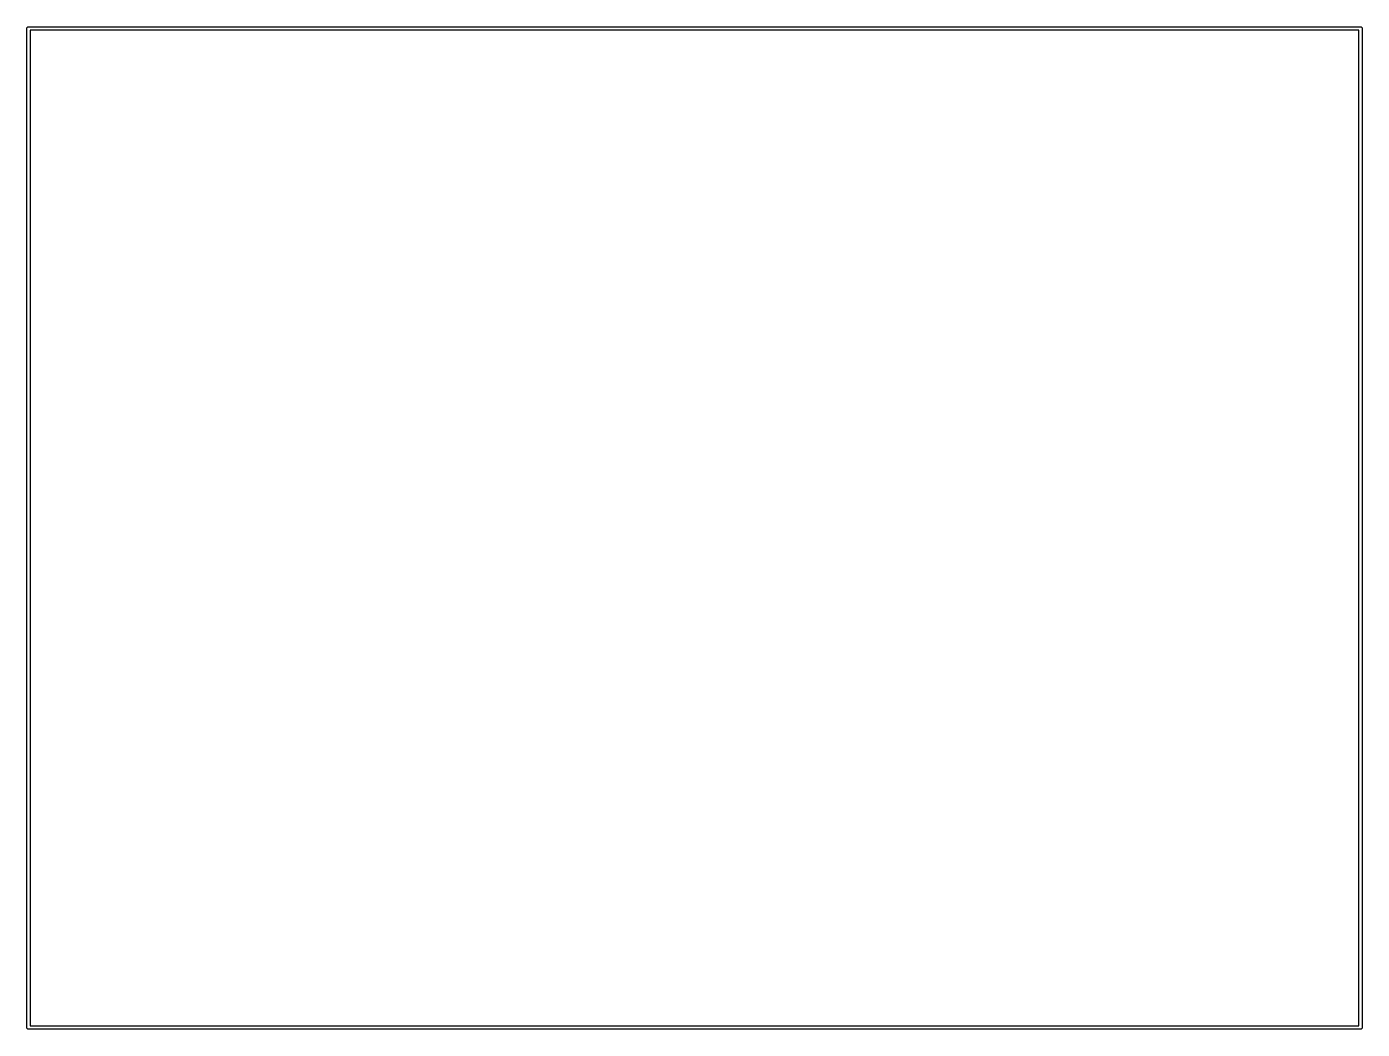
# Model space of a CAD drawing. Extents: x 4.92 to 5.71, y -3.592 to -2.999.
import ezdxf

# ---------------------------------------------------------------- set-up
doc = ezdxf.new("R2010")
doc.units = 0
doc.header["$MEASUREMENT"] = 0
doc.layers.add('BLACK', color=7, linetype='CONTINUOUS')

msp = doc.modelspace()

# ---------------------------------------------------------------- linework, layer by layer
at = {"layer": 'BLACK', "linetype": 'CONTINUOUS'}
for p, q in [((4.92035, -2.99962), (4.92088, -2.99909)), ((4.92088, -2.99909), (4.92126, -2.99902)), ((4.92126, -2.99902), (5.70866, -2.99902)), ((5.70866, -2.99902), (5.70904, -2.99909)), ((5.70904, -2.99909), (5.70957, -2.99962)), ((4.92028, -3), (4.92035, -2.99962)), ((4.92028, -3.59055), (4.92028, -3)), ((4.92224, -3.00098), (4.92224, -3.58957)), ((5.70768, -3.00098), (4.92224, -3.00098)), ((5.70768, -3.58957), (5.70768, -3.00098)), ((5.70957, -2.99962), (5.70965, -3)), ((5.70965, -3), (5.70965, -3.59055)), ((4.92035, -3.59093), (4.92028, -3.59055)), ((4.92088, -3.59146), (4.92035, -3.59093)), ((4.92126, -3.59154), (4.92088, -3.59146)), ((5.70866, -3.59154), (4.92126, -3.59154)), ((4.92224, -3.58957), (5.70768, -3.58957)), ((5.70904, -3.59146), (5.70866, -3.59154)), ((5.70957, -3.59093), (5.70904, -3.59146)), ((5.70965, -3.59055), (5.70957, -3.59093))]:
    msp.add_line(p, q, dxfattribs=at)

doc.saveas('drawing.dxf')
